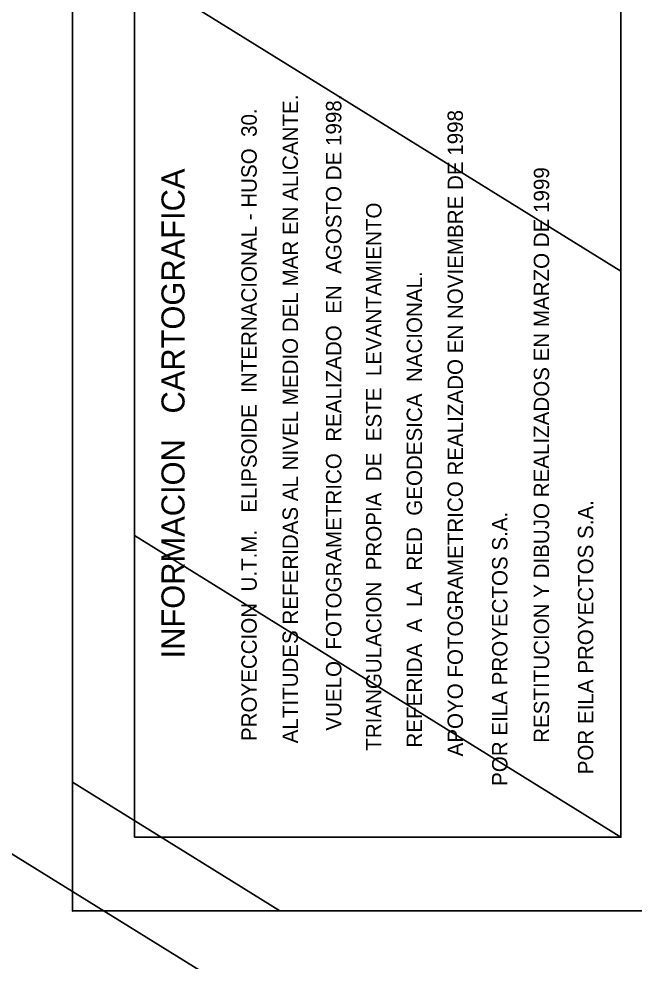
# Model space of a CAD drawing. Extents: x 747954 to 748544, y 4316381 to 4317408.
# Drawn here: x 748247 to 748307.2, y 4317216 to 4317308.1 of the extents above; entities that cross this region are included whole.
import ezdxf
from ezdxf.enums import TextEntityAlignment as Align

# ---------------------------------------------------------------- set-up
doc = ezdxf.new("R2010")
doc.units = 0
doc.layers.get('0').update_dxf_attribs({"linetype": 'CONTINUOUS'})

msp = doc.modelspace()

# ---------------------------------------------------------------- linework, layer by layer
at = {"color": 0, "linetype": 'CONTINUOUS'}
msp.add_line((748254.41, 4317221), (748262.5, 4317221), dxfattribs=at)
msp.add_point((748252.26, 4317221), dxfattribs=at)

# ---------------------------------------------------------------- texts
for s, p in [('ALTITUDES REFERIDAS AL NIVEL MEDIO DEL MAR EN ALICANTE.', (748273.5, 4317269.01)), ('VUELO  FOTOGRAMETRICO  REALIZADO  EN  AGOSTO DE 1998.', (748277.74, 4317269.63)), (' PROYECCION  U.T.M.   ELIPSOIDE  INTERNACIONAL - HUSO  30.', (748269.48, 4317268.17)), (' APOYO FOTOGRAMETRICO REALIZADO EN NOVIEMBRE DE 1998', (748289.6, 4317267.34)), ('RESTITUCION Y DIBUJO REALIZADOS EN MARZO DE 1999', (748298.01, 4317265.49)), ('TRIANGULACION  PROPIA  DE  ESTE  LEVANTAMIENTO', (748281.65, 4317263.38)), ('REFERIDA  A  LA  RED  GEODESICA  NACIONAL.', (748285.61, 4317260.18)), ('POR EILA PROYECTOS S.A.', (748302.31, 4317247.71)), ('  POR EILA PROYECTOS S.A.', (748293.94, 4317246.02))]:
    msp.add_text(s, height=1.5, rotation=90, dxfattribs=at).set_placement(p, align=Align.MIDDLE)
msp.add_text('INFORMACION   CARTOGRAFICA', height=2.25, rotation=90, dxfattribs=at).set_placement((748263.19, 4317245.64))

# ---------------------------------------------------------------- meshes
mesh = msp.add_polyface(dxfattribs=at)
corners = [(747954.5, 4316381), (747954.5, 4316381), (747954.5, 4316571.962), (748262.5, 4316381), (747954.5, 4316746.493), (748544, 4316381), (747954.5, 4317407.5), (748544, 4317042.007), (748544, 4317407.5)]
mesh.append_faces([[corners[k] for k in face] for face in [(0, 1, 3, 2), (2, 3, 5, 4), (4, 5, 7, 6), (6, 7, 8, 8)]], dxfattribs={"vtx0": -1, "vtx2": -1, "color": 0})
mesh = msp.add_polyface(dxfattribs=at)
corners = [(748252.26, 4317221), (748272.5, 4317221), (748252.26, 4317233.549), (748534, 4317221), (748252.26, 4317395.68), (748534, 4317221), (748252.26, 4317401.5), (748534, 4317226.82), (748534, 4317401.5)]
mesh.append_faces([[corners[k] for k in face] for face in [(0, 0, 1, 2), (2, 1, 3, 4), (4, 5, 7, 6), (6, 7, 8, 8)]], dxfattribs={"vtx0": -1, "vtx2": -1, "color": 0})
mesh = msp.add_polyface(dxfattribs=at)
corners = [(748258.3, 4317228.19), (748258.3, 4317228.19), (748258.3, 4317257.622), (748305.77, 4317228.19), (748258.3, 4317312.86), (748305.77, 4317283.428), (748305.77, 4317312.86)]
mesh.append_faces([[corners[k] for k in face] for face in [(0, 1, 3, 2), (2, 3, 5, 4), (4, 5, 6, 6)]], dxfattribs={"vtx0": -1, "vtx2": -1, "color": 0})

doc.saveas('drawing.dxf')
